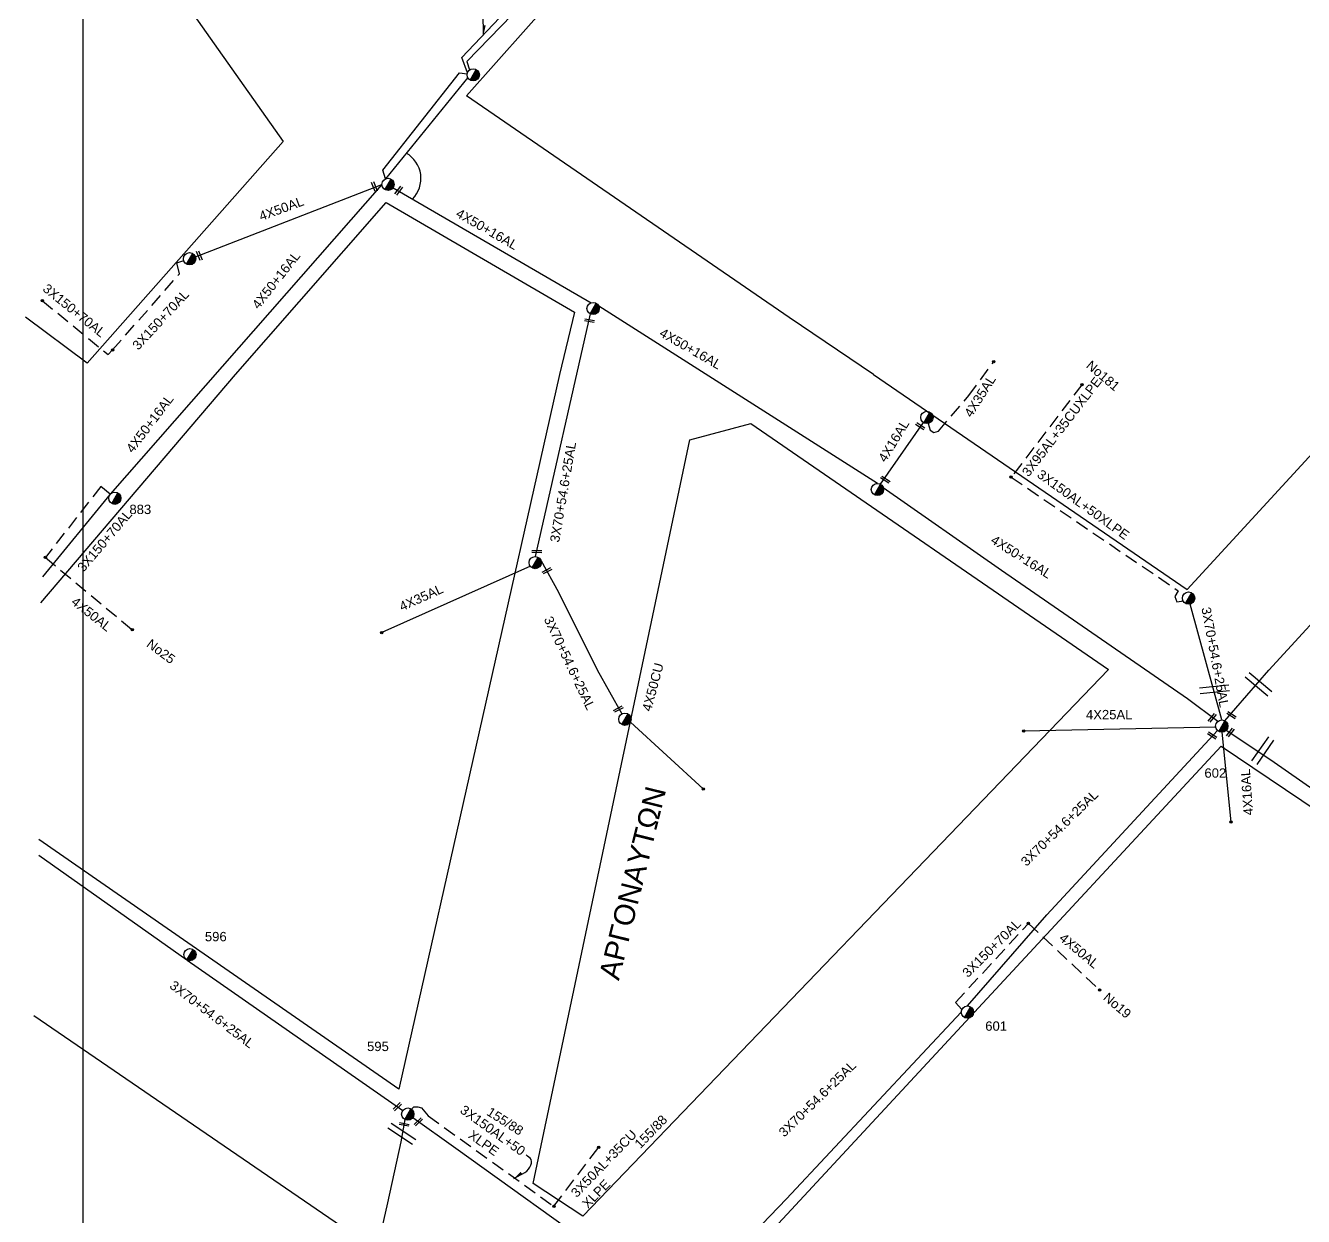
# Model space of a CAD drawing. Header units: millimetres. Extents: x 924 to 3152, y 704 to 1760.
# Drawn here: x 934.9 to 1180.8, y 960.1 to 1189.3 of the extents above; entities that cross this region are included whole.
import ezdxf

# ---------------------------------------------------------------- set-up
doc = ezdxf.new("R2010")
doc.units = ezdxf.units.MM
doc.linetypes.add('DASHED', pattern=[19.05, 12.7, -6.35])
for name, color, linetype in [('Άγνωστα', 7, 'Continuous'), ('Γέφυρες Εναέριου Δικτύου', 7, 'Continuous'), ('Γυμνά εναέρια ΧΤ (3Φ)   4x16AL', 7, 'Continuous'), ('Γυμνά εναέρια ΧΤ (3Φ)   4x35AL', 7, 'Continuous'), ('Γυμνά εναέρια ΧΤ (3Φ)   4x50AL', 7, 'Continuous'), ('Γυμνά εναέρια ΧΤ και ΦΟΠ (3Φ)   4x50+16AL', 7, 'Continuous'), ('Εναέρια παροχή ΧΤ 4x16', 7, 'SYN_LINE'), ('Εναέρια παροχή ΧΤ 4x25', 7, 'SYN_LINE'), ('Επιγραφές - Σχήματα', 7, 'Continuous'), ('Καλώδια ΧΤ   3x150+70AL', 7, 'DASHED'), ('Καλώδια ΧΤ   3x150AL+50XLPE', 7, 'DASHED'), ('Καλώδια ΧΤ   4x50CU', 7, 'DASHED'), ('Μηχανική τομή', 7, 'Continuous'), ('Στύλος ΦΜ', 7, 'Continuous'), ('Στύλος ΦΜ @ 1', 7, 'Continuous'), ('Συνδέσεις', 7, 'Continuous'), ('Συνεστραμμένα ΧΤ   3x70+54.6+25 AL', 7, 'SYN_LINE'), ('Συνεστραμμένα ΧΤ   4x120+25 AL', 7, 'SYN_LINE'), ('Τομή', 7, 'Continuous'), ('Υπόβαθρο ΔΕΗ', 7, 'Continuous'), ('Υπόγεια καλώδια Δικτύου ΧΤ και Παρ. ΧΤ - 3X150+70 AL', 7, 'DASHED'), ('Υπόγεια καλώδια Δικτύου ΧΤ και Παρ. ΧΤ X-95  (3X95AL +35CU  XLPE)', 7, 'DASHED'), ('Υπόγεια καλώδια Παροχών ΧΤ   4x50AL', 7, 'DASHED')]:
    doc.layers.add(name, color=color, linetype=linetype)
doc.styles.get("Standard").update_dxf_attribs({"font": 'ARIAL.TTF'})
doc.linetypes.add('SYN_LINE', pattern='A,0.5,-0.0001,["/\\/\\/\\/",Standard,S=0.1,R=0,X=0,Y=-0.05],-0.25', length=0.7501)
doc.dimstyles.new('ISO-25', dxfattribs={"dimtxt": 2.5, "dimasz": 2.5, "dimexe": 1.25, "dimexo": 0.625, "dimtad": 1, "dimtxsty": 'Standard', "dimcen": 2.5, "dimadec": 0, "dimazin": 0, "dimtfac": 1, "dimtmove": 0, "dimatfit": 3, "dimfxl": 1, "dimarcsym": 0})
doc.dimstyles.get("Standard").update_dxf_attribs({"dimtxt": 0.18, "dimasz": 0.18, "dimexe": 0.18, "dimexo": 0.0625, "dimgap": 0.09, "dimtad": 0, "dimtih": 1, "dimtoh": 1, "dimdec": 4, "dimzin": 0, "dimdsep": 46, "dimtxsty": 'Standard', "dimcen": 0.09, "dimadec": 0, "dimazin": 0, "dimtfac": 1, "dimtdec": 4, "dimtofl": 0, "dimtmove": 0, "dimatfit": 3, "dimfxl": 1, "dimtolj": 1, "dimtzin": 0, "dimarcsym": 0})

# ---------------------------------------------------------------- blocks, each defined once
blk = doc.blocks.new('ΥΠΑΡΧΩΝ ΤΣΙΜΕΝΤΕΝΙΟΣ ΣΤΥΛΟΣ')
at = {"layer": 'Στύλος ΦΜ'}
blk.add_hatch(color=256, dxfattribs=at).paths.add_polyline_path([(-1.29, -2.28, 0.574793), (2.62, 0, 0.268822), (1.3, 2.27)])
blk.add_line((-1.29, -2.28), (1.3, 2.27), dxfattribs=at)
blk.add_circle((0, 0), 2.62, dxfattribs=at)
at = {"layer": 'Στύλος ΦΜ', "flags": 4}
for tag, p in [('ΑΡΙΘΜΟΣ', (-4.68, 8.05)), ('ΤΥΠΟΣ', (-4.91, 3.03))]:
    blk.add_attdef(tag, p, '', height=4, dxfattribs=at)
blk = doc.blocks.new('ΜΗΧΑΝΙΚΗ ΤΟΜΗ')
at = {"layer": 'Μηχανική τομή', "ltscale": 40}
for p, q in [((-1.89, 0.78), (1.89, 0.78)), ((1.89, 0), (-1.89, 0))]:
    blk.add_line(p, q, dxfattribs=at)
blk = doc.blocks.new('ΤΟΜΗ')
at = {"layer": 'Τομή', "ltscale": 40}
for p, q in [((-5.68, 0), (5.68, 0)), ((5.68, -2.33), (-5.68, -2.33))]:
    blk.add_line(p, q, dxfattribs=at)
blk = doc.blocks.new('_ΣΥΝΔΕΣΗ')
at = {"layer": 'Συνδέσεις', "linetype": 'SYN_LINE', "ltscale": 40}
blk.add_hatch(color=256, dxfattribs=at).paths.add_polyline_path([(0.5, -0.01, 1), (-0.5, -0.01, 1)])
at = {"layer": 'Συνδέσεις'}
blk.add_circle((0, -0.01), 0.5, dxfattribs=at)

msp = doc.modelspace()

# ---------------------------------------------------------------- linework, layer by layer
at = {"layer": 'Άγνωστα', "color": 5, "linetype": 'DASHED', "ltscale": 0.2}
msp.add_lwpolyline([(1036.546, 962.048), (1036.546, 962.048), (1045.15, 973.403)], dxfattribs=at)
at = {"layer": 'Γέφυρες Εναέριου Δικτύου'}
msp.add_arc((1005.33, 1159.888), 5.618, 315.25278, 60.32827, dxfattribs=at)
at = {"layer": 'Γυμνά εναέρια ΧΤ (3Φ)   4x16AL', "color": 1, "ltscale": 0.2}
msp.add_lwpolyline([(1099.376, 1101.034), (1107.638, 1112.936)], dxfattribs=at)
at = {"layer": 'Γυμνά εναέρια ΧΤ (3Φ)   4x35AL', "color": 1, "linetype": 'DASHED', "ltscale": 0.2}
msp.add_lwpolyline([(1108.578, 1112.756), (1108.96, 1111.433), (1109.631, 1111.019), (1110.519, 1111.236), (1116.365, 1118.084), (1121.162, 1124.617)], dxfattribs=at)
at = {"layer": 'Γυμνά εναέρια ΧΤ (3Φ)   4x35AL', "color": 1, "linetype": 'SYN_LINE', "ltscale": 20}
msp.add_lwpolyline([(1031.998, 1085.231), (1003.401, 1072.48)], dxfattribs=at)
at = {"layer": 'Γυμνά εναέρια ΧΤ (3Φ)   4x50AL', "color": 85, "linetype": 'SYN_LINE', "ltscale": 20}
msp.add_lwpolyline([(967.556, 1144.797), (1003.432, 1158.761)], dxfattribs=at)
at = {"layer": 'Γυμνά εναέρια ΧΤ και ΦΟΠ (3Φ)   4x50+16AL', "color": 85, "ltscale": 0.2}
for points in [[(1003.432, 1158.761), (951.158, 1099.126)], [(951.158, 1099.126), (938.113, 1083.219)], [(1165.921, 1053.7), (1174.49, 1047.972), (1199.958, 1030.224), (1240.772, 1002.791)]]:
    msp.add_lwpolyline(points, dxfattribs=at)
at = {"layer": 'Γυμνά εναέρια ΧΤ και ΦΟΠ (3Φ)   4x50+16AL', "color": 1, "ltscale": 0.2}
for points in [[(1005.585, 1158.101), (1043.695, 1135.972)], [(1098.79, 1101.189), (1045.157, 1135.299)], [(1164.28, 1055.383), (1158.472, 1059.707), (1122.669, 1084.435), (1099.912, 1100.371)]]:
    msp.add_lwpolyline(points, dxfattribs=at)
at = {"layer": 'Γυμνά εναέρια ΧΤ και ΦΟΠ (3Φ)   4x50+16AL', "color": 2, "ltscale": 0.2}
msp.add_lwpolyline([(1007.834, 978.758), (1007.079, 974.467), (1004.541, 962.736), (997.282, 930.756)], dxfattribs=at)
at = {"layer": 'Εναέρια παροχή ΧΤ 4x16', "ltscale": 20}
msp.add_lwpolyline([(1165.045, 1053.31), (1166.827, 1036.043)], dxfattribs=at)
at = {"layer": 'Εναέρια παροχή ΧΤ 4x25', "color": 30, "ltscale": 20}
msp.add_lwpolyline([(1163.883, 1054.3), (1126.935, 1053.501)], dxfattribs=at)
at = {"layer": 'Επιγραφές - Σχήματα'}
msp.add_lwpolyline([(945.928, 1724.828), (2912.268, 1724.828), (2912.268, 721.757), (945.928, 721.757)], close=True, dxfattribs=at)
at = {"layer": 'Καλώδια ΧΤ   3x150+70AL', "color": 85, "ltscale": 0.2}
msp.add_lwpolyline([(951.158, 1099.126), (949.35, 1100.609), (938.687, 1086.954)], dxfattribs=at)
at = {"layer": 'Καλώδια ΧΤ   3x150+70AL', "color": 30, "ltscale": 0.2}
msp.add_lwpolyline([(1115.037, 999.932), (1113.823, 1001.277), (1127.847, 1016.488)], dxfattribs=at)
at = {"layer": 'Καλώδια ΧΤ   3x150AL+50XLPE', "color": 1, "ltscale": 0.2}
msp.add_lwpolyline([(1124.521, 1102.401), (1156.686, 1080.518), (1156.022, 1079.415), (1156.417, 1078.418), (1157.301, 1078.512), (1157.597, 1078.642)], dxfattribs=at)
at = {"layer": 'Καλώδια ΧΤ   3x150AL+50XLPE', "color": 5, "ltscale": 0.2}
msp.add_lwpolyline([(1009.128, 980.721), (1009.604, 981.18), (1010.321, 981.204), (1011.069, 981.023), (1012.313, 979.448), (1036.357, 962.169)], dxfattribs=at)
at = {"layer": 'Καλώδια ΧΤ   4x50CU', "color": 1, "linetype": 'SYN_LINE', "ltscale": 20}
msp.add_lwpolyline([(1051.242, 1055.217), (1065.274, 1042.374)], dxfattribs=at)
at = {"layer": 'Συνεστραμμένα ΧΤ   3x70+54.6+25 AL', "color": 85, "ltscale": 20}
for points in [[(1019.906, 1180.238), (1018.803, 1183.181), (1075.664, 1243.095), (1078.686, 1245.575), (1133.8, 1302.899), (1134.029, 1304.573), (1135.471, 1304.978), (1135.936, 1303.746)], [(1004.101, 1159.823), (1003.594, 1161.466), (1018.35, 1180.235), (1019.85, 1180.014)]]:
    msp.add_lwpolyline(points, dxfattribs=at)
at = {"layer": 'Συνεστραμμένα ΧΤ   3x70+54.6+25 AL', "color": 1, "ltscale": 20}
for points in [[(1043.486, 1133.83), (1032.939, 1087.117)], [(1034.011, 1086.427), (1037.395, 1080.234), (1044.888, 1065.324), (1049.636, 1056.812)], [(1165.045, 1055.666), (1158.985, 1077.977)]]:
    msp.add_lwpolyline(points, dxfattribs=at)
at = {"layer": 'Συνεστραμμένα ΧΤ   3x70+54.6+25 AL', "color": 173, "ltscale": 20}
msp.add_lwpolyline([(1165.631, 1055.51), (1174.119, 1065.245), (1189.201, 1081.698), (1205.501, 1098.754)], dxfattribs=at)
at = {"layer": 'Συνεστραμμένα ΧΤ   3x70+54.6+25 AL', "color": 30, "ltscale": 20}
for points in [[(1116.099, 1000.599), (1131.381, 1018.125), (1164.245, 1053.624)], [(1061.502, 942.903), (1065.659, 947.195), (1081.278, 963.491), (1114.921, 999.421)]]:
    msp.add_lwpolyline(points, dxfattribs=at)
at = {"layer": 'Συνεστραμμένα ΧΤ   3x70+54.6+25 AL', "color": 5, "ltscale": 20}
for points in [[(937.408, 1029.609), (965.923, 1009.453)], [(965.953, 1009.436), (1007.45, 980.457)], [(1009.403, 979.142), (1017.671, 973.247), (1046.993, 952.162), (1059.655, 942.841)]]:
    msp.add_lwpolyline(points, dxfattribs=at)
at = {"layer": 'Συνεστραμμένα ΧΤ   4x120+25 AL', "color": 1, "ltscale": 20}
for points in [[(1076.521, 1240.909), (1019.808, 1182.402), (1020.315, 1180.79)], [(1019.942, 1179.36), (1004.101, 1159.823)]]:
    msp.add_lwpolyline(points, dxfattribs=at)
at = {"layer": 'Υπόβαθρο ΔΕΗ'}
for points in [[(1098.023, 1122.175), (1081.791, 1133.139), (1019.724, 1175.784), (1036.844, 1195.095), (1089.453, 1249.888), (1136.561, 1299.365), (1167.232, 1275.741), (1212.463, 1239.419), (1267.238, 1193.93), (1234.788, 1162.54), (1196.413, 1122.175)], [(938.134, 1232.634), (984.455, 1166.983), (946.714, 1124.363), (934.861, 1133.175)], [(975.283, 1122.175), (987.543, 1136.137), (1004.254, 1155.237), (1040.518, 1134.174), (1037.583, 1122.175)]]:
    msp.add_lwpolyline(points, dxfattribs=at)
at = {"layer": 'Υπόβαθρο ΔΕΗ', "ltscale": 0.2}
for points in [[(1037.583, 1122.175), (1006.687, 984.593), (937.387, 1032.675)], [(937.812, 1078.203), (975.283, 1122.175)], [(1098.023, 1122.175), (1158.396, 1080.796), (1196.413, 1122.175)], [(1032.57, 966.429), (1062.68, 1109.607), (1074.447, 1112.742), (1143.227, 1065.34), (1042.092, 960.143), (1032.57, 966.429)], [(1107.358, 913.985), (1065.023, 942.819), (1164.925, 1050.643), (1269.907, 979.927), (1319.086, 945.669), (1366.249, 913.985)], [(936.485, 998.767), (1000.313, 955.004), (990.528, 913.985)]]:
    msp.add_lwpolyline(points, dxfattribs=at)
at = {"layer": 'Υπόγεια καλώδια Δικτύου ΧΤ και Παρ. ΧΤ - 3X150+70 AL', "color": 85, "ltscale": 0.2}
for points in [[(951.596, 1126.878), (964.494, 1141.543), (963.948, 1143.643), (965.312, 1144.079)], [(938.098, 1136.353), (950.767, 1125.982), (951.596, 1126.878)]]:
    msp.add_lwpolyline(points, dxfattribs=at)
at = {"layer": 'Υπόγεια καλώδια Δικτύου ΧΤ και Παρ. ΧΤ X-95  (3X95AL +35CU  XLPE)', "color": 1, "ltscale": 0.2}
msp.add_lwpolyline([(1138.133, 1120.178), (1124.521, 1102.401)], dxfattribs=at)
at = {"layer": 'Υπόγεια καλώδια Παροχών ΧΤ   4x50AL', "color": 85, "ltscale": 0.2}
msp.add_lwpolyline([(938.687, 1086.954), (955.378, 1073.028)], dxfattribs=at)
at = {"layer": 'Υπόγεια καλώδια Παροχών ΧΤ   4x50AL', "color": 30, "ltscale": 0.2}
msp.add_lwpolyline([(1127.847, 1016.488), (1141.53, 1003.692)], dxfattribs=at)

# ---------------------------------------------------------------- block references
at = {"layer": 'Μηχανική τομή'}
for p, xscale, yscale, zscale, rotation in [((1001.78, 1158.262), 0.4999999999999584, 0.4999999999999584, 0.4999999999999584, 291.8191823566311), ((1006.826, 1157.449), 0.5000000000000041, 0.5000000000000041, 0.5000000000000041, 52.09994307772262), ((968.125, 1144.947), 0.4999999999999584, 0.4999999999999584, 0.4999999999999584, 291.8191823566311), ((1043.346, 1132.322), 0.500000000000004, 0.500000000000004, 0.500000000000004, 349.2265398766907), ((1107.138, 1112.376), 0.4999999999999991, 0.4999999999999991, 0.4999999999999991, 147.147437641301), ((1100.417, 1102.075), 0.4999999999999991, 0.4999999999999991, 0.4999999999999991, 147.147437641301), ((1033.24, 1088.262), 0.4999999999999992, 0.4999999999999992, 0.4999999999999992, 179.0261085725543), ((1035.099, 1084.554), 0.499999999999999, 0.499999999999999, 0.499999999999999, 207.2357037043126), ((1048.833, 1057.937), 0.4999999999999989, 0.4999999999999989, 0.4999999999999989, 207.2357037043126), ((1163.047, 1056.193), 0.4999999999999992, 0.4999999999999992, 0.4999999999999992, 231.198594849548), ((1167.041, 1056.746), 0.4999999999999991, 0.4999999999999991, 0.4999999999999991, 147.147437641301), ((1163.302, 1052.832), 0.4999999999999991, 0.4999999999999991, 0.4999999999999991, 147.147437641301), ((1166.553, 1053.366), 0.4999999999999992, 0.4999999999999992, 0.4999999999999992, 231.198594849548), ((1006.273, 981.364), 0.4999999999999989, 0.4999999999999989, 0.4999999999999989, 223.1689447179032), ((1010.311, 978.443), 0.4999999999999988, 0.4999999999999988, 0.4999999999999988, 223.1689447179032), ((1007.745, 978.001), 0.4999999999999988, 0.4999999999999988, 0.4999999999999988, 168.5976834111018)]:
    msp.add_blockref('ΜΗΧΑΝΙΚΗ ΤΟΜΗ', p, dxfattribs=dict(at, xscale=xscale, yscale=yscale, zscale=zscale, rotation=rotation))
at = {"layer": 'Στύλος ΦΜ @ 1', "ltscale": 40, "xscale": 0.4499999999998181, "yscale": 0.4499999999998181, "zscale": 0.4499999999998181}
for p in [(1021.015, 1179.843), (1004.61, 1158.761), (966.434, 1144.438), (1044.067, 1134.854), (1108.31, 1113.903), (1098.79, 1100.012), (1032.939, 1085.939), (1158.676, 1079.114), (1050.209, 1055.784)]:
    msp.add_blockref('ΥΠΑΡΧΩΝ ΤΣΙΜΕΝΤΕΝΙΟΣ ΣΤΥΛΟΣ', p, dxfattribs=at)
at = {"layer": 'Στύλος ΦΜ @ 1', "ltscale": 40}
ref = msp.add_blockref('ΥΠΑΡΧΩΝ ΤΣΙΜΕΝΤΕΝΙΟΣ ΣΤΥΛΟΣ', (952.035, 1098.34), dxfattribs=dict(at, xscale=0.4499999999998181, yscale=0.4499999999998181, zscale=0.4499999999998181))
ref.add_attrib('ΤΥΠΟΣ', '883', (954.846, 1095.295), dxfattribs={"layer": 'Στύλος ΦΜ', "height": 1.8, "flags": 4})
ref = msp.add_blockref('ΥΠΑΡΧΩΝ ΤΣΙΜΕΝΤΕΝΙΟΣ ΣΤΥΛΟΣ', (1165.045, 1054.488), dxfattribs=dict(at, xscale=0.4499999999998181, yscale=0.4499999999998181, zscale=0.4499999999998181))
ref.add_attrib('ΤΥΠΟΣ', '602', (1161.716, 1044.54), dxfattribs={"layer": 'Στύλος ΦΜ', "height": 1.8, "flags": 4})
ref = msp.add_blockref('ΥΠΑΡΧΩΝ ΤΣΙΜΕΝΤΕΝΙΟΣ ΣΤΥΛΟΣ', (966.504, 1010.477), dxfattribs=dict(at, xscale=0.4499999999998181, yscale=0.4499999999998181, zscale=0.4499999999998181))
ref.add_attrib('ΤΥΠΟΣ', '596', (969.373, 1013.056), dxfattribs={"layer": 'Στύλος ΦΜ', "height": 1.8, "flags": 4})
ref = msp.add_blockref('ΥΠΑΡΧΩΝ ΤΣΙΜΕΝΤΕΝΙΟΣ ΣΤΥΛΟΣ', (1116.099, 999.421), dxfattribs=dict(at, xscale=0.4499999999998181, yscale=0.4499999999998181, zscale=0.4499999999998181))
ref.add_attrib('ΤΥΠΟΣ', '601', (1119.538, 995.831), dxfattribs={"layer": 'Στύλος ΦΜ', "height": 1.8, "flags": 4})
ref = msp.add_blockref('ΥΠΑΡΧΩΝ ΤΣΙΜΕΝΤΕΝΙΟΣ ΣΤΥΛΟΣ', (1008.416, 979.783), dxfattribs=dict(at, xscale=0.4499999999998181, yscale=0.4499999999998181, zscale=0.4499999999998181))
ref.add_attrib('ΤΥΠΟΣ', '595', (1000.575, 991.919), dxfattribs={"layer": 'Στύλος ΦΜ', "height": 1.8, "flags": 4})
at = {"layer": 'Συνδέσεις'}
for p, xscale, yscale, zscale in [((938.101, 1136.365), 0.45, 0.45, 0.45), ((951.597, 1126.883), 0.4499999999999993, 0.4499999999999993, 0.4499999999999993), ((1121.164, 1124.622), 0.4499999999998181, 0.4499999999998181, 0.4499999999998181), ((1138.134, 1120.183), 0.4499999999998181, 0.4499999999998181, 0.4499999999998181), ((1124.522, 1102.406), 0.4499999999998181, 0.4499999999998181, 0.4499999999998181), ((938.689, 1086.959), 0.4499999999998181, 0.4499999999998181, 0.4499999999998181), ((955.379, 1073.033), 0.4499999999998181, 0.4499999999998181, 0.4499999999998181), ((1003.402, 1072.485), 0.4499999999998181, 0.4499999999998181, 0.4499999999998181), ((1126.936, 1053.506), 0.4499999999998181, 0.4499999999998181, 0.4499999999998181), ((1065.276, 1042.379), 0.4499999999998181, 0.4499999999998181, 0.4499999999998181), ((1166.828, 1036.048), 0.4499999999998181, 0.4499999999998181, 0.4499999999998181), ((1127.849, 1016.494), 0.4499999999998181, 0.4499999999998181, 0.4499999999998181), ((1141.532, 1003.697), 0.4499999999998181, 0.4499999999998181, 0.4499999999998181), ((1045.151, 973.408), 0.4499999999998181, 0.4499999999998181, 0.4499999999998181), ((1036.548, 962.053), 0.4499999999998181, 0.4499999999998181, 0.4499999999998181)]:
    msp.add_blockref('_ΣΥΝΔΕΣΗ', p, dxfattribs=dict(at, xscale=xscale, yscale=yscale, zscale=zscale))
at = {"layer": 'Τομή'}
for p, xscale, yscale, zscale, rotation in [((1163.605, 1062.128), 0.4999999999999996, 0.4999999999999996, 0.4999999999999996, 5.507103564431925), ((1172.492, 1062.952), 0.4999999999999997, 0.4999999999999997, 0.4999999999999997, 320.1245410924398), ((1172.464, 1050.106), 0.4999999999999995, 0.4999999999999995, 0.4999999999999995, 55.3030588107355), ((1007.604, 976.461), 0.4999999999999997, 0.4999999999999997, 0.4999999999999997, 326.0577799898344)]:
    msp.add_blockref('ΤΟΜΗ', p, dxfattribs=dict(at, xscale=xscale, yscale=yscale, zscale=zscale, rotation=rotation))

# ---------------------------------------------------------------- texts
at = {"layer": 'Γυμνά εναέρια ΧΤ (3Φ)   4x16AL', "color": 7, "insert": (1098.821, 1106.048), "char_height": 1.8, "width": 168.37176, "attachment_point": 1, "rotation": 58.65649}
msp.add_mtext('4X16AL', dxfattribs=at)
at = {"layer": 'Γυμνά εναέρια ΧΤ (3Φ)   4x35AL', "color": 7, "char_height": 1.8, "width": 168.37176, "attachment_point": 1}
for insert, rotation in [((1115.362, 1114.716), 57.60437), ((1006.545, 1078.192), 24.4008)]:
    msp.add_mtext('4X35AL', dxfattribs=dict(at, insert=insert, rotation=rotation))
at = {"layer": 'Γυμνά εναέρια ΧΤ (3Φ)   4x50AL', "color": 7, "ltscale": 0.2, "insert": (979.575, 1153.387), "char_height": 1.8, "width": 30, "attachment_point": 1, "rotation": 20.23789}
msp.add_mtext('4X50AL', dxfattribs=at)
at = {"layer": 'Γυμνά εναέρια ΧΤ και ΦΟΠ (3Φ)   4x50+16AL', "color": 7, "ltscale": 0.2, "char_height": 1.8, "width": 30, "attachment_point": 1}
for insert, rotation in [((1018.381, 1154.209), 330.13525), ((978.272, 1135.703), 51.76112), ((1057.562, 1131.2), 330.13525)]:
    msp.add_mtext('4X50+16AL', dxfattribs=dict(at, insert=insert, rotation=rotation))
at = {"layer": 'Γυμνά εναέρια ΧΤ και ΦΟΠ (3Φ)   4x50+16AL', "color": 7, "char_height": 1.8, "width": 168.37176, "attachment_point": 1}
for insert, rotation in [((954.055, 1107.997), 52.85963), ((1121.388, 1091.352), 327.7561)]:
    msp.add_mtext('4X50+16AL', dxfattribs=dict(at, insert=insert, rotation=rotation))
at = {"layer": 'Εναέρια παροχή ΧΤ 4x16', "color": 7, "insert": (1169.294, 1037.241), "char_height": 1.8, "width": 168.37176, "attachment_point": 1, "rotation": 94.05621}
msp.add_mtext('4X16AL', dxfattribs=at)
at = {"layer": 'Εναέρια παροχή ΧΤ 4x25', "color": 7, "insert": (1138.919, 1057.587), "char_height": 1.8, "width": 168.37176, "attachment_point": 1}
msp.add_mtext('4X25AL', dxfattribs=at)
at = {"layer": 'Επιγραφές - Σχήματα', "char_height": 1.8, "attachment_point": 1}
for s, insert, rotation in [('No181', (1139.975, 1125.008), 319.59356), ('No25', (959.058, 1071.369), 323.31288), ('No19', (1143.25, 1003.332), 319.59356), ('155/88', (1024.393, 981.243), 327.45308), ('155/88', (1051.869, 974.27), 45.92113), ('3X50AL+35CU\\PXLPE', (1039.625, 964.852), 45.92113)]:
    msp.add_mtext_dynamic_manual_height_columns(s, width=10.09091, gutter_width=12.5, heights=[0], dxfattribs=dict(at, insert=insert, rotation=rotation))
at = {"layer": 'Επιγραφές - Σχήματα', "linetype": 'Continuous', "insert": (1045.146, 1006.327), "char_height": 4, "width": 47.13111, "attachment_point": 1, "rotation": 76.07364}
msp.add_mtext('ΑΡΓΟΝΑΥΤΩΝ', dxfattribs=at)
at = {"layer": 'Καλώδια ΧΤ   3x150+70AL', "color": 7, "char_height": 1.8, "width": 168.37176, "attachment_point": 1}
for insert, rotation in [((944.653, 1085.182), 49.61905), ((1114.934, 1007.249), 44.70112)]:
    msp.add_mtext('3X150+70AL', dxfattribs=dict(at, insert=insert, rotation=rotation))
at = {"layer": 'Καλώδια ΧΤ   3x150AL+50XLPE', "color": 7, "char_height": 1.8, "width": 27.84843, "attachment_point": 5}
for s, insert, rotation in [('3X150AL+50XLPE', (1138.396, 1097.109), 324.20462), ('3X150AL+50\\PXLPE', (1023.903, 975.446), 324.38513)]:
    msp.add_mtext(s, dxfattribs=dict(at, insert=insert, rotation=rotation))
at = {"layer": 'Καλώδια ΧΤ   4x50CU', "color": 7, "insert": (1053.472, 1057.632), "char_height": 1.8, "width": 168.37176, "attachment_point": 1, "rotation": 74.96119}
msp.add_mtext('4X50CU', dxfattribs=at)
at = {"layer": 'Συνεστραμμένα ΧΤ   3x70+54.6+25 AL', "color": 7, "char_height": 1.8, "width": 168.37176, "attachment_point": 1}
for insert, rotation in [((1035.755, 1090.037), 80.31623), ((1162.893, 1077.519), 280.5043), ((1036.18, 1075.847), 295.30101), ((1126.201, 1028.654), 44.44633), ((963.498, 1005.63), 322.76992), ((1079.605, 976.534), 44.44633)]:
    msp.add_mtext('3X70+54.6+25AL', dxfattribs=dict(at, insert=insert, rotation=rotation))
at = {"layer": 'Υπόγεια καλώδια Δικτύου ΧΤ και Παρ. ΧΤ - 3X150+70 AL', "color": 7, "ltscale": 0.2, "char_height": 1.8, "width": 30, "attachment_point": 1}
for insert, rotation in [((939.13, 1139.78), 321.03522), ((955.237, 1127.952), 47.21722)]:
    msp.add_mtext('3X150+70AL', dxfattribs=dict(at, insert=insert, rotation=rotation))
at = {"layer": 'Υπόγεια καλώδια Δικτύου ΧΤ και Παρ. ΧΤ X-95  (3X95AL +35CU  XLPE)', "insert": (1126.447, 1103.429), "char_height": 1.8, "width": 168.37176, "attachment_point": 1, "rotation": 52.44709}
msp.add_mtext('3X95AL+35CUXLPE', dxfattribs=at)
at = {"layer": 'Υπόγεια καλώδια Παροχών ΧΤ   4x50AL', "color": 7, "char_height": 1.8, "width": 168.37176, "attachment_point": 1}
for insert, rotation in [((944.597, 1079.512), 321.83961), ((1134.759, 1014.781), 320.3485)]:
    msp.add_mtext('4X50AL', dxfattribs=dict(at, insert=insert, rotation=rotation))

# ---------------------------------------------------------------- leaders
at = {"layer": 'Επιγραφές - Σχήματα', "path_type": 1}
for points, dimstyle, override in [([(1022.994, 1187.597), (1023.312, 1192.035), (1024.843, 1193.834)], 'Standard', {"dimasz": 1.8, "dimgap": 0.09, "dimtad": 0}), ([(1028.846, 967.378), (1031.922, 969.562), (1032.145, 971.033), (1031.197, 971.929)], 'ISO-25', {"dimasz": 1.8, "dimgap": 0.625, "dimtad": 0})]:
    msp.add_leader(points, dimstyle=dimstyle, override=override, dxfattribs=at)

doc.saveas('drawing.dxf')
